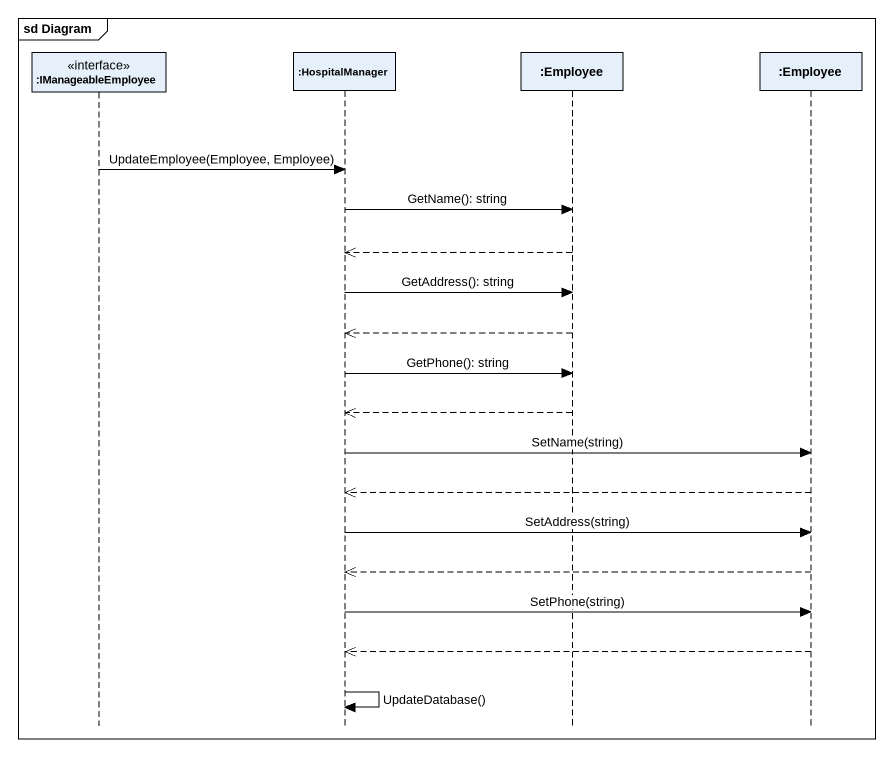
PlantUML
@startuml
mainframe sd Diagram
hide footbox
participant ":IManageableEmployee" as IManageableEmployee <<interface>>
participant ":HospitalManager" as HospitalManager
participant ":Employee" as Employee
participant ":Employee" as Employee_2

IManageableEmployee -> HospitalManager : UpdateEmployee(Employee, Employee)
HospitalManager -> Employee : GetName(): string
Employee -->> HospitalManager
HospitalManager -> Employee : GetAddress(): string
Employee -->> HospitalManager
HospitalManager -> Employee : GetPhone(): string
Employee -->> HospitalManager
HospitalManager -> Employee_2 : SetName(string)
Employee_2 -->> HospitalManager
HospitalManager -> Employee_2 : SetAddress(string)
Employee_2 -->> HospitalManager
HospitalManager -> Employee_2 : SetPhone(string)
Employee_2 -->> HospitalManager
HospitalManager -> HospitalManager : UpdateDatabase()
@enduml
